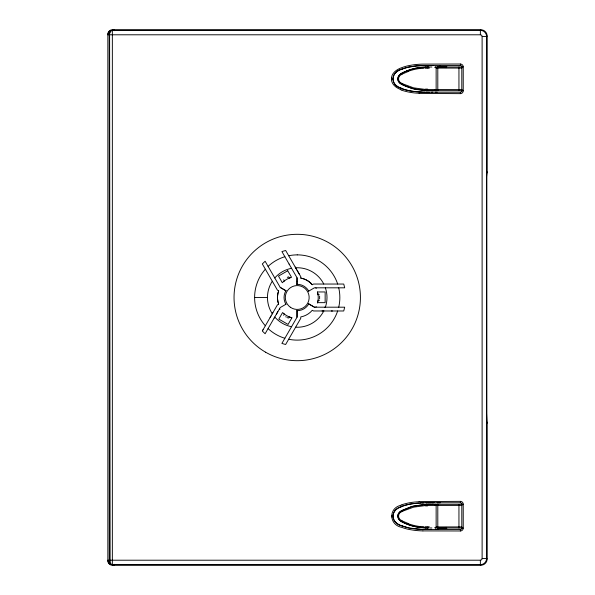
<?xml version="1.0" encoding="UTF-8"?>
<svg xmlns="http://www.w3.org/2000/svg" width="595" height="595" viewBox="0 0 595 595"><rect width="100%" height="100%" fill="white"/><g stroke="black" fill="none" stroke-linecap="round" stroke-linejoin="round"><path stroke-width="0.89" d="M114.195 29.75C114.307 31.639 114.344 28.486 112.351 29.75L112.351 565.235L114.195 565.25L114.195 564.581M332.456 310.984L313.513 310.969L312.293 310.27A19.747 19.747 0 0 1 300.758 316.927L300.758 318.332L285.63 344.512L281.889 343.427L297.024 317.239L297.024 310.464M297.031 284.38L297.031 281.859M437.801 90.656L437.801 67.019M437.801 527.981L437.801 504.344M458.946 527.981L458.946 504.344M458.946 90.656L458.946 67.019M460.374 529.87L460.374 529.572A1.421 1.421 0 0 0 461.802 528.122L461.802 504.203A1.421 1.421 0 0 0 460.374 502.782L460.374 502.455M419.096 501.6L460.374 501.347L460.374 502.768L437.08 502.775M460.374 92.545L460.374 92.232A1.421 1.421 0 0 0 461.802 90.797L461.802 66.878A1.421 1.421 0 0 0 460.374 65.457L460.374 65.13M391.495 79.47C390.922 73.364 396.731 69.303 401.87 67.629A46.752 46.752 0 0 1 409.256 65.524L414.388 64.699A96.182 96.182 0 0 1 422.606 64.119L460.374 64.022L460.374 65.443L439.831 65.45M461.802 90.276L461.802 89.607L428.058 89.555M114.538 30.687L114.538 29.765L480.901 29.765A6.24 6.24 0 0 1 487.149 36.012L487.149 171.843A1.383 1.383 0 0 1 486.955 172.572L486.509 177.31L486.472 220.626L486.487 411.971L486.955 422.435A1.383 1.383 0 0 1 487.149 423.157L487.149 558.988A6.24 6.24 0 0 1 480.901 565.235L114.538 565.235L114.538 564.313M391.488 516.936A9.431 9.431 0 0 1 391.458 516.163L391.495 515.53M297.024 317.239L297.024 310.62M413.741 91.429A54.093 54.093 0 0 1 405.188 89.704L402.183 88.633A38.511 38.511 0 0 1 401.424 88.328C389.963 85.881 390.707 71.155 402.064 69.087M422.859 530.904L422.673 530.896A96.182 96.182 0 0 1 414.388 530.316L409.256 529.49A46.752 46.752 0 0 1 401.863 527.386C388.952 525.035 388.126 507.944 401.209 505.214M402.302 526.002C390.833 524.046 389.785 509.186 401.424 506.672A38.511 38.511 0 0 1 402.183 506.367L405.195 505.326A54.093 54.093 0 0 1 413.741 503.571M319.619 298.935L319.619 296.057M486.784 173.718L486.784 421.282M461.817 67.778L462.018 66.863M461.817 505.096L461.965 504.322M317.849 301.501L318.213 300.244M288.694 318.08L289.185 316.897L290.494 317.395M401.826 510.622C397.267 512.243 396.426 518.773 400.814 521.041A18.289 17.441 -57.5 0 0 402.138 521.979M263.064 329.719L262.306 331.036L265.117 333.736L274.771 317.023A29.765 29.765 0 0 0 291.55 326.714M274.117 318.161L280.238 307.548L285.964 304.246M276.482 314.063L277.85 311.691M262.923 329.957L265.4 325.666M270.993 315.997L265.34 325.77A42.624 42.624 0 0 1 265.348 269.208M270.123 317.507L277.426 304.863L278.646 304.157A19.747 19.747 0 0 1 278.646 290.836L277.426 290.129L262.321 263.942L265.132 261.25L280.245 287.445L285.942 290.739L280.245 287.445M291.9 317.812L288.077 324.439L278.81 319.099L282.588 312.554A20.974 20.974 0 0 0 291.929 317.789M272.86 312.769L272.235 313.848M283.599 315.298L284.462 314.175L283.964 313.781M394.76 73.691L395.192 73.207M480.901 29.765L480.373 30.3L112.351 30.345A4.5 4.492 0 0 0 107.851 34.793L480.373 34.793A1.74 1.74 0 0 1 482.114 36.54L482.121 558.46A1.74 1.74 0 0 1 480.373 560.2L480.373 564.7L480.901 565.235M487.149 36.012L486.613 36.54L486.613 558.46L487.149 558.988M395.422 72.977L395.906 72.531M283.592 281.532L284.462 280.825L283.689 279.814M400.799 73.966C396.419 76.242 397.281 82.764 401.826 84.378M402.138 73.021A18.289 17.441 57.5 0 0 400.77 73.929L400.004 74.583A9.133 8.531 87.3 0 0 399.446 75.126A5.05 4.663 88.7 0 0 398.353 81.426M400.68 511.38L400.881 511.231A17.82 16.943 42.4 0 1 401.818 510.666L412.573 506.323L424.666 504.478M400.814 73.959L401.64 73.416M401.997 511.544C397.415 512.964 397.46 519.13 401.811 520.67A19.769 18.214 -21.1 0 0 402.324 521.041M297.024 270.197L300.765 276.668L300.765 278.073A19.747 19.747 0 0 1 312.301 284.737L313.52 284.031L343.754 284.046L344.683 287.824L314.435 287.809L308.567 291.2M401.618 73.386A20.483 19.404 34.8 0 1 402.183 73.044C410.104 68.901 419.096 67.034 428.021 67.042M402.205 73.081L404.027 72.144M308.701 291.126L308.753 291.096A13.187 13.187 0 0 0 297.031 284.321L297.031 284.336M402.361 74.011L408.43 71.393M402.77 510.094L411.242 506.702M402.689 511.164L413.659 507.141L425.864 505.505M287.288 277.396L287.958 277.077M404.161 72.077L405.649 71.422M405.983 71.281L406.653 71.006M406.772 70.961L408.244 70.389A31.461 19.018 -13.1 0 1 420.286 67.458L425.395 67.116M402.302 68.998L401.692 69.236A22.736 22.736 0 0 0 395.839 72.426M402.376 506.286L399.386 507.595A17.069 17.069 0 0 0 395.065 510.54M402.175 69.042L407.62 67.339L414.559 66.119A94.687 94.687 0 0 1 422.658 65.547M290.196 277.709L289.23 278.081L288.635 276.787M412.989 506.211L425.492 504.434M413.733 503.541L420.509 502.946M319.21 294.622L318.057 294.77L317.983 294.257M420.576 68.596L423.186 68.343M419.973 502.976L422.74 502.857M420.754 502.939L421.148 502.916M421.929 502.887L423.595 502.835M114.195 565.22L114.195 564.826L112.351 564.7A4.492 3.176 -90 0 1 109.249 560.207L109.249 34.793A4.485 3.168 90 0 1 112.329 30.308L114.538 30.241M422.718 65.532L423.521 65.51M422.844 502.857L424.049 502.82M426.615 65.472L416.998 65.867L409.538 66.908A45.361 45.361 0 0 0 402.376 68.953M296.942 284.536L297.031 277.761L289.096 264.031M423.871 502.827L426.213 502.797M427.582 504.374L428.921 504.359M427.961 68.12L429.359 68.105M427.656 504.374L429.144 504.352M428.058 505.445L461.794 505.393A1.071 1.071 0 0 1 462.047 504.724M427.82 67.042L431.911 67.012M425.038 65.487L425.715 65.48M428.155 67.042L428.936 67.034M401.209 89.785C398.077 88.506 394.842 86.825 392.931 83.91C392.083 82.437 390.104 78.414 392.901 78.838M425.782 65.48L426.161 65.472M429.627 504.352L430.007 504.352M429.017 504.352L430.631 504.344M426.913 65.472L427.292 65.472M426.533 65.472L427.671 65.465M426.318 502.797L427.827 502.79M425.864 502.805L426.927 502.797M430.386 504.344L431.36 504.344M427.976 65.465L428.809 65.465M427.522 65.465L430.475 65.457M428.244 502.79L429.716 502.79M426.771 502.797L428.735 502.79M431.873 504.337L435.51 504.329A1.071 0.625 89.9 0 1 436.135 505.4L436.135 526.925A1.071 0.625 -89.9 0 1 435.51 527.996M431.137 504.344L432.082 504.337M431.829 65.457L433.153 65.457M429.984 65.457L432.364 65.457M437.102 67.004L435.295 67.004A1.071 0.625 89.9 0 0 434.774 67.495M435.51 67.004A1.071 0.625 89.9 0 1 436.135 68.075L461.794 68.068A1.071 1.071 0 0 1 462.047 67.399M431.911 502.782L440.382 502.775M434.134 502.782L430.096 502.782M429.188 502.79L431.189 502.782M437.124 504.329L435.295 504.329A1.071 0.625 89.9 0 0 434.774 504.82M432.498 504.337L432.907 504.337M482.121 36.54L486.613 36.54A6.248 6.24 45 0 0 480.373 30.3L480.373 34.793M432.282 65.457L440.456 65.45M461.809 66.878L463.23 66.878L463.23 90.797A2.841 2.841 0 0 1 460.374 93.646L419.096 93.4M462.055 66.997L437.087 67.004M462.055 90.678L437.556 90.671M461.809 90.797L463.23 90.797M435.607 92.225L460.374 92.225L460.374 93.653M317.492 291.959L325.145 291.959L325.145 302.654L317.596 302.654M254.623 297.5L267.475 297.5M308.567 303.807L314.435 307.191L344.676 307.191L343.739 310.984L331.341 310.984M461.809 504.203L463.23 504.203L463.23 528.122A2.841 2.841 0 0 1 460.374 530.971L422.986 530.904M462.055 504.322L437.065 504.329M392.901 516.163L391.473 516.163M462.055 528.003L435.295 527.996A1.071 0.625 -89.9 0 1 434.774 527.505M461.809 528.122L463.23 528.122M435.533 529.543L438.002 529.55M437.176 529.55L460.374 529.55L460.374 530.978M482.121 558.46L486.613 558.46A6.248 6.24 -45 0 1 480.373 564.7L112.351 564.655A4.47 3.161 90 0 1 109.837 562.216L109.584 32.785L109.837 562.216A4.463 3.154 -90 0 1 109.502 560.207L109.502 34.793A4.463 3.154 90 0 1 112.343 30.352M480.373 560.207L107.873 560.207A4.5 4.492 0 0 0 112.351 564.7M432.907 90.663L433.718 90.663M434.908 90.663L435.51 90.671A1.071 0.625 -89.9 0 0 436.135 89.6L436.135 68.075M433.495 90.663L435.109 90.671M437.578 90.671L435.295 90.671A1.071 0.625 -89.9 0 1 434.774 90.18M429.642 92.218L432.662 92.218M431.457 92.218L437.05 92.225M324.692 307.191L325.376 307.191A29.765 29.765 0 0 0 325.376 287.816M322.021 310.969L323.896 310.977M436.135 526.925L461.794 526.932A1.071 1.071 0 0 0 462.047 527.601M431.568 529.543L429.188 529.535M431.375 529.543L436.172 529.55M432.662 90.663L430.996 90.656M432.498 90.663L433.078 90.663M428.281 92.21L426.318 92.203M428.244 92.21L429.716 92.21M431.911 527.988L429.954 527.973M428.05 529.535L427.069 529.528M427.522 529.535L430.475 529.543M430.259 90.656L431.137 90.656M427.827 92.21L425.864 92.195M426.913 529.528L424.652 529.513M427.292 529.528L425.023 529.513M429.627 90.648L428.474 90.641M429.516 90.648L430.386 90.656M426.213 92.203L423.097 92.151M428.794 90.641L428.251 90.641M429.359 526.895L427.961 526.88M429.047 527.973L428.266 527.958M428.34 90.641L427.656 90.626M428.11 90.633L427.582 90.626M424.808 529.513L423.521 529.49M424.652 92.188L423.871 92.173M427.597 527.951L428.021 527.958M427.79 527.958C418.954 527.899 410 526.121 402.183 521.904A20.483 19.404 -34.8 0 1 401.618 521.614M424.361 529.505L423.09 529.476M419.973 92.024L423.149 92.158M402.376 526.047A45.361 45.361 0 0 0 409.538 528.077L422.963 529.476M422.428 92.136L421.929 92.113M112.827 564.7L114.538 564.759M421.647 92.106L420.754 92.061M425.864 89.495L413.659 87.859L402.689 83.835M425.455 90.559L415.436 89.362L406.244 86.506M425.492 90.566L412.551 88.67M425.395 527.884L420.278 527.468A31.461 19.018 13.1 0 1 408.23 524.634L405.805 523.645M420.509 92.054L419.185 91.98M419.535 91.994L413.733 91.459M423.186 526.657L420.576 526.404M318.504 300.282L319.441 300.408M410.364 528.248L414.559 528.881A94.687 94.687 0 0 0 422.658 529.453M409.472 528.077L401.692 525.764A22.736 22.736 0 0 1 395.839 522.574M411.666 88.417L401.804 84.364A17.82 16.943 -42.4 0 1 400.896 83.746L400.68 83.62M408.43 523.607L402.361 520.989M402.376 88.715L399.386 87.406A17.069 17.069 0 0 1 395.065 84.46M405.924 86.364L402.532 84.78M405.649 523.578L404.429 523.042M287.958 317.923L287.288 317.604M404.027 522.856L402.205 521.919M308.701 303.881L314.435 307.191M286.344 317.113L285.719 316.748M401.997 83.456C397.415 82.036 397.46 75.87 401.811 74.33A19.769 18.214 21.1 0 1 402.324 73.959M401.64 521.584L400.814 521.041M400.799 521.034L400.004 520.417A9.133 8.531 -87.3 0 1 399.446 519.874A5.05 4.663 -88.7 0 1 398.353 513.574M395.906 522.47L395.422 522.023M395.192 521.793L394.76 521.309M296.28 268.888L299.478 274.444M295.202 267.029L296.615 269.476M289.467 264.671L281.911 251.566L285.667 250.48L296.303 268.933M462.018 528.137L461.817 527.267M461.951 90.619L461.817 89.942M317.886 293.692L317.961 294.123M297.031 277.761L297.031 281.45M112.351 565.25A4.492 4.492 0 0 1 107.851 560.75L107.851 34.25A4.492 4.492 0 0 1 112.351 29.75M338.733 287.824A42.736 42.736 0 0 1 338.733 307.191M288.701 255.746A42.937 42.937 0 0 1 297.232 254.883M288.672 339.247A42.937 42.937 0 0 0 297.232 340.117A42.624 42.624 0 0 0 337.663 310.984M308.753 303.911A13.187 13.187 0 0 1 297.024 310.679M285.92 304.268A13.187 13.187 0 0 1 285.927 290.724M317.492 291.966A20.974 20.974 0 0 1 317.499 303.011M316.168 306.589A20.974 20.974 0 0 1 315.878 307.169M279.94 309.333A20.974 20.974 0 0 1 279.583 308.79M315.878 287.846A20.974 20.974 0 0 1 316.168 288.426M278.631 304.164A19.88 19.88 0 0 1 278.639 290.829M300.765 278.058A19.88 19.88 0 0 1 312.308 284.73M487.149 423.06A38.772 1.369 -89.7 0 1 486.911 422.874M486.911 422.502A13.745 0.483 -90 0 1 486.784 421.394M486.911 172.126A38.772 1.369 89.7 0 1 487.149 171.94M486.784 173.606A13.745 0.483 90 0 1 486.911 172.498M419.103 93.222A60.021 60.021 0 0 1 401.127 90.024M323.769 310.977A29.765 29.765 0 0 1 295.618 327.22M272.294 313.743A29.765 29.765 0 0 1 272.302 281.242M274.778 277.969A29.765 29.765 0 0 1 291.557 268.286M295.641 267.78A29.765 29.765 0 0 1 323.777 284.038M460.374 64.029A2.841 2.841 0 0 1 463.222 66.878M460.374 501.354A2.841 2.841 0 0 1 463.222 504.203M401.127 504.977A60.021 60.021 0 0 1 419.103 501.778M284.849 338.272A42.624 42.624 0 0 1 268.092 328.596M268.107 266.374A42.624 42.624 0 0 1 284.864 256.705M297.232 254.868A42.624 42.624 0 0 1 337.67 284.023M391.458 78.838A9.431 9.431 0 0 1 391.488 78.064M419.192 91.808A59.314 59.314 0 0 1 402.309 88.923M395.102 84.416A8.077 8.077 0 0 1 394.738 73.676M402.309 506.077A59.314 59.314 0 0 1 419.192 503.191M394.738 521.324A7.995 7.995 0 0 1 395.102 510.696M462.047 90.276A1.071 1.071 0 0 1 461.802 89.607M437.89 66.454A34.867 1.257 -1.3 0 1 444.837 66.588M427.084 89.971A32.524 10.717 8.7 0 1 425.031 89.897M402.577 84.713A22.283 20.78 -22.1 0 1 401.863 84.319M425.462 67.019A32.517 11.707 -9.5 0 1 427.641 66.952M427.173 90.157A32.234 10.836 8.9 0 1 425.128 90.083M400.643 83.672A10.197 9.661 -75.4 0 1 399.297 82.549M399.349 82.489A6.53 6.069 -89.2 0 1 398.471 81.359M444.175 66.64A34.86 0.788 -0.9 0 1 446.845 66.707M439.601 67.451A36.258 1.361 -1.3 0 1 446.525 67.614M427.693 89.146A33.722 11.216 8.8 0 1 425.566 89.072M402.741 83.754A21.517 19.345 -12.6 0 1 402.056 83.374M408.334 71.251A31.565 18.661 -12.6 0 1 420.591 68.388M423.357 67.964A33.179 12.978 -10.1 0 1 425.998 67.808M425.715 68.261A33.625 11.744 -9.2 0 1 427.894 68.194M444.837 528.412A34.867 1.257 1.3 0 1 437.89 528.546M425.031 505.103A32.524 10.717 -8.7 0 1 427.084 505.029M401.863 510.681A22.283 20.78 22.1 0 1 402.577 510.287M427.641 528.048A32.517 11.707 9.5 0 1 425.462 527.981M425.128 504.917A32.234 10.836 -8.9 0 1 427.173 504.843M399.297 512.451A10.197 9.661 75.4 0 1 400.643 511.328M398.471 513.641A6.53 6.069 89.2 0 1 399.349 512.511M446.845 528.293A34.86 0.788 0.9 0 1 444.175 528.36M446.525 527.386A36.258 1.361 1.3 0 1 439.601 527.549M425.566 505.929A33.722 11.216 -8.8 0 1 427.693 505.854M402.056 511.626A21.517 19.345 12.6 0 1 402.741 511.246M420.591 526.612A31.565 18.661 12.6 0 1 408.334 523.749M425.998 527.192A33.179 12.978 10.1 0 1 423.357 527.036M427.894 526.806A33.625 11.744 9.2 0 1 425.715 526.739M287.742 270.747L278.482 276.095L282.305 282.722A20.974 20.974 0 0 1 291.55 277.315L287.742 270.747M290.367 307.251A11.922 11.922 0 0 0 309.11 298.571A11.922 11.922 0 0 0 292.227 286.678A11.922 11.922 0 0 0 290.367 307.251M265.638 352.225A63.189 63.189 0 0 0 360.421 297.5A63.189 63.189 0 0 0 265.638 242.775A63.189 63.189 0 0 0 265.638 352.225"/></g></svg>
